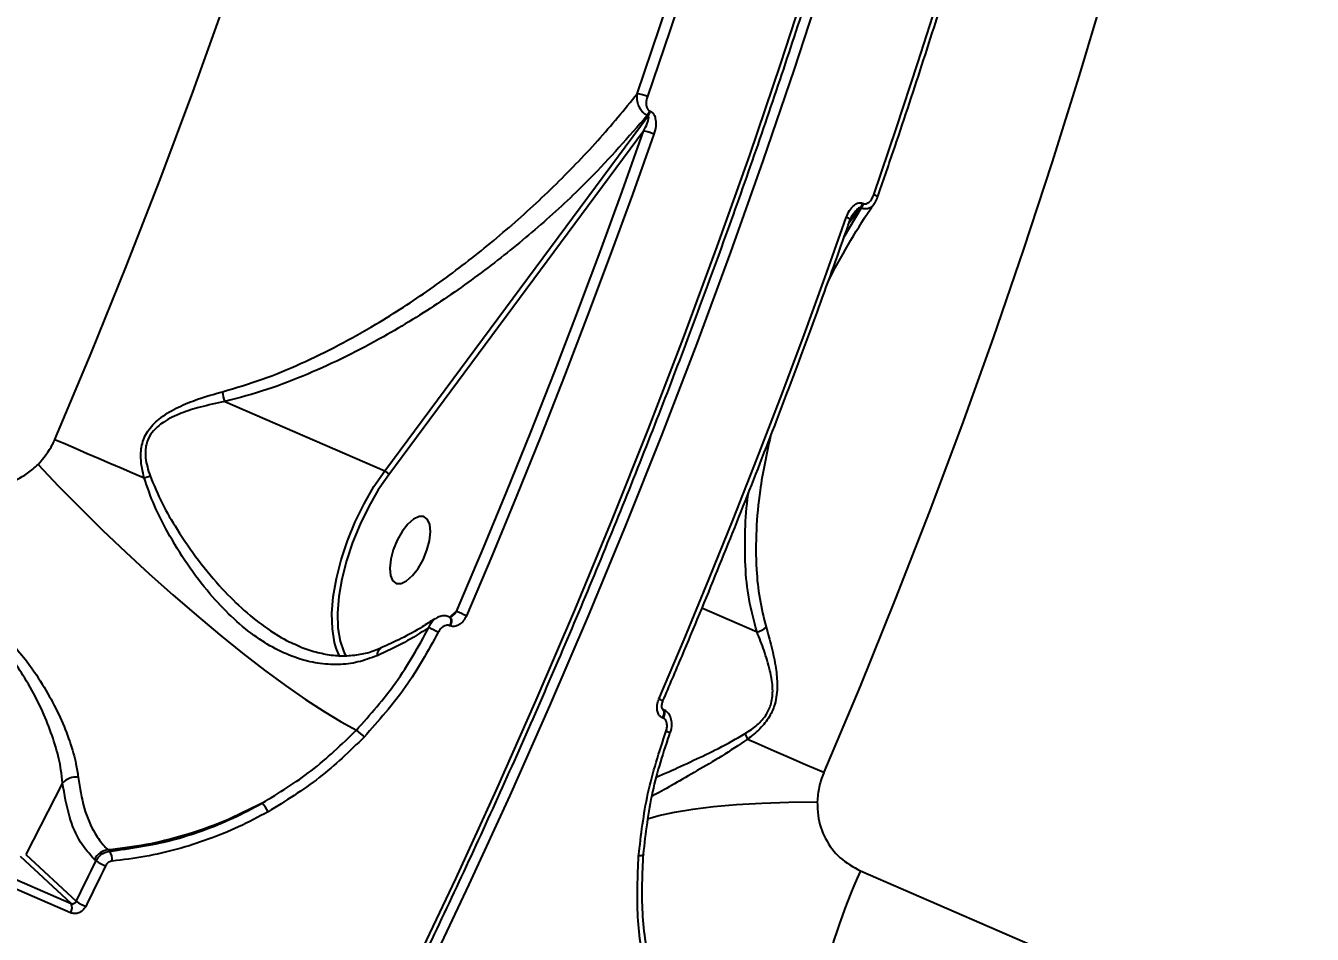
# Model space of a CAD drawing. Header units: millimetres. Extents: x -4153 to 4002, y -5023 to 3197.
# Drawn here: x -260.3 to -100.3, y -1932.8 to -1819.7 of the extents above; entities that cross this region are included whole.
import ezdxf

# ---------------------------------------------------------------- set-up
doc = ezdxf.new("R2010")
doc.units = ezdxf.units.MM
for name, color, linetype in [('DIKOM_ОБЪЕКТ', 7, 'Continuous'), ('DIKOM_РАЗМЕР_ЗОНА', 7, 'Continuous'), ('DIKOM_РАЗМЕР_ОБЪЕКТА', 7, 'Continuous')]:
    doc.layers.add(name, color=color, linetype=linetype)
doc.styles.add('style1', font='arialbd.ttf', dxfattribs={"width": 0.8})
doc.dimstyles.new('1-50', dxfattribs={"dimtxt": 300, "dimasz": 200, "dimexe": 100, "dimexo": 0, "dimgap": 100, "dimtad": 1, "dimtxsty": 'style1', "dimcen": 200, "dimclrd": 7, "dimclre": 7, "dimclrt": 7, "dimadec": 1, "dimazin": 2, "dimtfac": 1, "dimtmove": 0, "dimatfit": 2, "dimfxl": 0, "dimlwd": 25, "dimlwe": 18, "dimarcsym": 0})

# ---------------------------------------------------------------- blocks, each defined once
blk = doc.blocks.new('*D9')
at = {"layer": 'Defpoints', "color": 0, "transparency": 16777216}
for p in [(2370.19, 1747.32), (-2106.31, -2974.61), (1195.51, -2974.61)]:
    blk.add_point(p, dxfattribs=at)
at = {"layer": 'DIKOM_РАЗМЕР_ОБЪЕКТА', "color": 7, "lineweight": 18, "transparency": 16777216}
for p, q in [((2370.19, 1747.32), (-2206.31, 1747.32)), ((1195.51, -2974.61), (-2206.31, -2974.61))]:
    blk.add_line(p, q, dxfattribs=at)
at = {"layer": 'DIKOM_РАЗМЕР_ОБЪЕКТА', "color": 7, "lineweight": 25, "transparency": 16777216}
blk.add_line((-2106.31, 1547.32), (-2106.31, -2774.61), dxfattribs=at)
at = {"layer": 'DIKOM_РАЗМЕР_ОБЪЕКТА', "color": 7, "transparency": 16777216}
for points in [[(-2139.64, 1547.32), (-2072.98, 1547.32), (-2106.31, 1747.32)], [(-2139.64, -2774.61), (-2072.98, -2774.61), (-2106.31, -2974.61)]]:
    blk.add_solid(points, dxfattribs=at)
at = {"layer": 'DIKOM_РАЗМЕР_ОБЪЕКТА', "color": 7, "transparency": 16777216, "insert": (-2359.48, -612.26), "char_height": 300, "attachment_point": 5, "rotation": 90, "style": 'style1'}
blk.add_mtext('{\\fArial|b0|i0|c204|p34;4700}', dxfattribs=at)
blk = doc.blocks.new('*D10')
at = {"layer": 'Defpoints', "color": 0, "transparency": 16777216}
for p in [(4001.69, -909.96), (-3216.31, -1859.46), (4001.69, -4923)]:
    blk.add_point(p, dxfattribs=at)
at = {"layer": 'DIKOM_РАЗМЕР_ЗОНА', "color": 7, "lineweight": 18, "transparency": 16777216}
for p, q in [((4001.69, -909.96), (4001.69, -5023)), ((-3216.31, -1859.46), (-3216.31, -5023))]:
    blk.add_line(p, q, dxfattribs=at)
at = {"layer": 'DIKOM_РАЗМЕР_ЗОНА', "color": 7, "lineweight": 25, "transparency": 16777216}
blk.add_line((-3016.31, -4923), (3801.69, -4923), dxfattribs=at)
at = {"layer": 'DIKOM_РАЗМЕР_ЗОНА', "color": 7, "transparency": 16777216}
for points in [[(-3016.31, -4889.67), (-3016.31, -4956.33), (-3216.31, -4923)], [(3801.69, -4889.67), (3801.69, -4956.33), (4001.69, -4923)]]:
    blk.add_solid(points, dxfattribs=at)
at = {"layer": 'DIKOM_РАЗМЕР_ЗОНА', "color": 7, "transparency": 16777216, "insert": (392.69, -4669.83), "char_height": 300, "attachment_point": 5, "style": 'style1'}
blk.add_mtext('{\\fArial|b0|i0|c204|p34;7200}', dxfattribs=at)
blk = doc.blocks.new('*D11')
at = {"layer": 'Defpoints', "color": 0, "transparency": 16777216}
for p in [(2631.36, 3197.31), (-3702.81, -4429.79), (2071.05, -4429.79)]:
    blk.add_point(p, dxfattribs=at)
at = {"layer": 'DIKOM_РАЗМЕР_ЗОНА', "color": 7, "lineweight": 18, "transparency": 16777216}
for p, q in [((2631.36, 3197.31), (-3802.81, 3197.31)), ((2071.05, -4429.79), (-3802.81, -4429.79))]:
    blk.add_line(p, q, dxfattribs=at)
at = {"layer": 'DIKOM_РАЗМЕР_ЗОНА', "color": 7, "lineweight": 25, "transparency": 16777216}
blk.add_line((-3702.81, 2997.31), (-3702.81, -4229.79), dxfattribs=at)
at = {"layer": 'DIKOM_РАЗМЕР_ЗОНА', "color": 7, "transparency": 16777216}
for points in [[(-3736.14, 2997.31), (-3669.48, 2997.31), (-3702.81, 3197.31)], [(-3736.14, -4229.79), (-3669.48, -4229.79), (-3702.81, -4429.79)]]:
    blk.add_solid(points, dxfattribs=at)
at = {"layer": 'DIKOM_РАЗМЕР_ЗОНА', "color": 7, "transparency": 16777216, "insert": (-3955.98, -616.24), "char_height": 300, "attachment_point": 5, "rotation": 90, "style": 'style1'}
blk.add_mtext('{\\fArial|b0|i0|c204|p34;7600}', dxfattribs=at)
blk = doc.blocks.new('*D12')
at = {"layer": 'Defpoints', "color": 0, "transparency": 16777216}
for p in [(-1688.31, 690.56), (2486.69, 690.56), (-1688.31, -3442.2)]:
    blk.add_point(p, dxfattribs=at)
at = {"layer": 'DIKOM_РАЗМЕР_ОБЪЕКТА', "color": 7, "lineweight": 18, "transparency": 16777216}
for p, q in [((-1688.31, 690.56), (-1688.31, -3542.2)), ((2486.69, 690.56), (2486.69, -3542.2))]:
    blk.add_line(p, q, dxfattribs=at)
at = {"layer": 'DIKOM_РАЗМЕР_ОБЪЕКТА', "color": 7, "lineweight": 25, "transparency": 16777216}
blk.add_line((2286.69, -3442.2), (-1488.31, -3442.2), dxfattribs=at)
at = {"layer": 'DIKOM_РАЗМЕР_ОБЪЕКТА', "color": 7, "transparency": 16777216}
for points in [[(-1488.31, -3408.87), (-1488.31, -3475.54), (-1688.31, -3442.2)], [(2286.69, -3408.87), (2286.69, -3475.54), (2486.69, -3442.2)]]:
    blk.add_solid(points, dxfattribs=at)
at = {"layer": 'DIKOM_РАЗМЕР_ОБЪЕКТА', "color": 7, "transparency": 16777216, "insert": (399.19, -3189.03), "char_height": 300, "attachment_point": 5, "style": 'style1'}
blk.add_mtext('{\\fArial|b0|i0|c204|p34;4175}', dxfattribs=at)

msp = doc.modelspace()

# ---------------------------------------------------------------- linework, layer by layer
at = {"layer": 'DIKOM_ОБЪЕКТ', "color": 7, "linetype": 'Continuous'}
for p, q in [((-182.696, -1830.348), (-182.595, -1830.392)), ((-215.64, -1875.14), (-182.891, -1830.96)), ((-182.891, -1830.96), (-182.991, -1830.916)), ((-183.446, -1832.849), (-215.144, -1875.611)), ((-158.492, -1846.019), (-156.381, -1842.441)), ((-156.481, -1842.397), (-157.875, -1844.277)), ((-156.381, -1842.441), (-156.481, -1842.397)), ((-156.186, -1841.829), (-156.085, -1841.872)), ((-235.541, -1866.521), (-215.64, -1875.14)), ((-206.707, -1892.639), (-204.171, -1886.662)), ((-207.541, -1893.327), (-206.707, -1892.639)), ((-169.33, -1895.196), (-176.196, -1892.222)), ((-207.497, -1893.346), (-207.575, -1893.312)), ((-207.491, -1894.433), (-207.569, -1894.399)), ((-226.524, -1896.812), (-226.331, -1896.894)), ((-220.703, -1897.706), (-220.442, -1898.189)), ((-216.154, -1897.231), (-216.126, -1897.218)), ((-181.009, -1904.817), (-181.087, -1904.784)), ((-181.004, -1905.904), (-181.081, -1905.871)), ((-255.701, -1913.962), (-260.287, -1922.855)), ((-281.039, -1917.523), (-254.629, -1928.96)), ((-254.732, -1930.122), (-281.141, -1918.684)), ((-254.629, -1928.96), (-260.926, -1923.117)), ((-260.287, -1922.855), (-254.008, -1928.682)), ((-250.031, -1922.296), (-249.846, -1922.468)), ((-251.545, -1923.662), (-251.745, -1923.475)), ((-156.482, -1924.904), (132.375, -2050.002))]:
    msp.add_line(p, q, dxfattribs=at)
at = {"layer": 'DIKOM_ОБЪЕКТ', "color": 7, "linetype": 'Continuous', "flags": 128}
for points in [[(-256.662, -1871.218), (-252.149, -1860.479), (-247.783, -1849.692), (-243.57, -1838.866), (-239.513, -1828.011), (-235.616, -1817.138), (-231.883, -1806.257), (-228.316, -1795.377), (-224.919, -1784.509), (-221.696, -1773.664), (-218.65, -1762.85), (-215.783, -1752.079), (-213.097, -1741.36), (-210.596, -1730.703), (-208.282, -1720.118), (-206.157, -1709.615), (-204.223, -1699.204)], [(-102.775, -1700.093), (-103.929, -1710.042), (-105.281, -1720.12), (-106.828, -1730.319), (-108.57, -1740.629), (-110.504, -1751.04), (-112.629, -1761.543), (-114.943, -1772.128), (-117.444, -1782.785), (-120.13, -1793.504), (-122.997, -1804.276), (-126.044, -1815.089), (-129.266, -1825.935), (-132.663, -1836.802), (-136.23, -1847.682), (-139.963, -1858.563), (-143.861, -1869.436), (-147.917, -1880.291), (-152.131, -1891.117), (-156.496, -1901.904), (-161.009, -1912.643)], [(-222.827, -1958.555), (-217.363, -1947.761), (-212.024, -1936.867), (-206.813, -1925.881), (-201.734, -1914.814), (-196.793, -1903.673), (-191.992, -1892.47), (-187.337, -1881.213), (-182.831, -1869.911), (-178.478, -1858.574), (-174.281, -1847.212), (-170.244, -1835.835), (-166.371, -1824.451), (-162.665, -1813.071), (-159.128, -1801.703), (-155.764, -1790.359), (-152.576, -1779.046), (-149.567, -1767.775), (-146.738, -1756.556), (-144.092, -1745.396), (-141.632, -1734.308), (-139.36, -1723.298), (-137.277, -1712.377), (-135.385, -1701.554)], [(-133.734, -1702.268), (-135.626, -1713.092), (-137.709, -1724.013), (-139.981, -1735.022), (-142.442, -1746.111), (-145.087, -1757.27), (-147.916, -1768.49), (-150.926, -1779.761), (-154.114, -1791.073), (-157.477, -1802.418), (-161.014, -1813.785), (-164.72, -1825.166), (-168.594, -1836.55), (-172.63, -1847.927), (-176.827, -1859.289), (-181.18, -1870.626), (-185.687, -1881.927), (-190.342, -1893.185), (-195.142, -1904.388), (-200.084, -1915.529), (-205.162, -1926.596), (-210.373, -1937.582), (-215.713, -1948.476), (-221.176, -1959.27)], [(-184.225, -1828.206), (-181.442, -1820.031), (-178.746, -1811.856), (-176.136, -1803.686), (-173.615, -1795.525), (-171.184, -1787.375), (-168.842, -1779.24), (-166.593, -1771.124), (-164.435, -1763.031)], [(-163.139, -1763.256), (-165.301, -1771.367), (-167.556, -1779.501), (-169.902, -1787.654), (-172.339, -1795.822), (-174.866, -1804.001), (-177.481, -1812.189), (-180.184, -1820.382), (-182.972, -1828.576)], [(-154.813, -1840.771), (-152.024, -1832.577), (-149.322, -1824.384), (-146.707, -1816.196), (-144.18, -1808.017), (-141.743, -1799.849), (-139.397, -1791.696), (-137.142, -1783.562), (-134.98, -1775.451)], [(-182.161, -1833.229), (-184.836, -1840.762), (-187.582, -1848.289), (-190.397, -1855.807), (-193.281, -1863.313), (-196.232, -1870.804), (-199.249, -1878.278), (-202.331, -1885.731), (-205.477, -1893.162)], [(-191.241, -1854.258), (-188.855, -1847.873), (-186.115, -1840.364), (-183.446, -1832.849)], [(-181.543, -1903.527), (-178.397, -1896.097), (-175.315, -1888.643), (-172.298, -1881.169), (-169.347, -1873.678), (-166.463, -1866.172), (-163.648, -1858.655), (-160.902, -1851.128), (-158.227, -1843.595)], [(-204.171, -1886.662), (-203.568, -1885.226), (-200.494, -1877.79), (-197.484, -1870.334), (-194.54, -1862.861), (-191.663, -1855.373), (-191.241, -1854.258)], [(-256.662, -1871.218), (-255.341, -1871.79), (-253.996, -1872.371), (-252.629, -1872.961), (-251.244, -1873.559), (-249.842, -1874.163), (-248.425, -1874.773), (-246.996, -1875.388), (-245.556, -1876.007)], [(-258.747, -1874.333), (-256.197, -1877.022), (-253.514, -1879.752), (-250.724, -1882.498), (-247.855, -1885.232), (-244.935, -1887.927), (-241.993, -1890.556), (-239.058, -1893.094), (-236.16, -1895.515), (-233.325, -1897.796), (-230.583, -1899.914), (-227.961, -1901.848), (-225.485, -1903.579), (-223.178, -1905.09), (-221.064, -1906.365), (-219.164, -1907.394)], [(-221.663, -1897.209), (-221.875, -1896.483), (-222.146, -1894.806), (-222.198, -1892.893), (-222.03, -1890.789), (-221.647, -1888.543), (-221.056, -1886.209), (-220.273, -1883.841), (-219.316, -1881.496), (-218.207, -1879.229), (-216.972, -1877.093), (-215.64, -1875.14)], [(-215.144, -1875.611), (-216.435, -1877.505), (-217.633, -1879.576), (-218.708, -1881.775), (-219.637, -1884.049), (-220.396, -1886.344), (-220.969, -1888.608), (-221.34, -1890.786), (-221.503, -1892.827), (-221.452, -1894.682), (-221.19, -1896.308), (-220.721, -1897.666), (-220.703, -1897.706)], [(-212.188, -1888.171), (-211.488, -1887.273), (-210.869, -1886.188), (-210.379, -1885.006), (-210.059, -1883.82), (-209.935, -1882.729), (-210.017, -1881.819), (-210.298, -1881.165), (-210.756, -1880.82), (-211.352, -1880.812), (-212.04, -1881.141), (-212.763, -1881.78), (-213.463, -1882.679), (-214.082, -1883.763), (-214.572, -1884.946), (-214.891, -1886.132), (-215.015, -1887.223), (-214.934, -1888.133), (-214.652, -1888.786), (-214.195, -1889.132), (-213.598, -1889.14), (-212.911, -1888.811), (-212.188, -1888.171)], [(-207.575, -1893.312), (-207.521, -1893.347), (-207.444, -1893.468), (-207.409, -1893.65), (-207.419, -1893.879), (-207.474, -1894.135), (-207.569, -1894.399)], [(-207.496, -1893.346), (-207.443, -1893.381), (-207.366, -1893.502), (-207.331, -1893.683), (-207.342, -1893.912), (-207.396, -1894.169), (-207.491, -1894.433)], [(-221.183, -1898.289), (-221.392, -1897.884), (-221.663, -1897.209)], [(-181.083, -1904.785), (-181.033, -1904.818), (-180.956, -1904.939), (-180.921, -1905.121), (-180.932, -1905.35), (-180.987, -1905.606), (-181.081, -1905.871)], [(-181.009, -1904.817), (-180.955, -1904.852), (-180.878, -1904.973), (-180.844, -1905.155), (-180.854, -1905.383), (-180.909, -1905.64), (-181.004, -1905.904)], [(-170.499, -1908.513), (-169.435, -1908.978), (-168.333, -1909.459), (-167.195, -1909.956), (-166.02, -1910.468), (-164.813, -1910.993), (-163.574, -1911.531), (-162.305, -1912.082), (-161.009, -1912.643)], [(-182.949, -1918.425), (-181.534, -1918.006), (-179.595, -1917.579), (-177.323, -1917.208), (-174.739, -1916.897), (-171.869, -1916.649), (-168.742, -1916.466), (-165.388, -1916.349), (-161.841, -1916.301)], [(-183.5, -1922.839), (-183.456, -1922.878), (-183.447, -1922.914), (-183.473, -1922.948), (-183.533, -1922.977), (-183.625, -1923.002), (-183.746, -1923.02), (-183.891, -1923.031), (-184.056, -1923.035)], [(-254.008, -1928.682), (-253.699, -1928.056), (-253.39, -1927.429), (-253.081, -1926.802), (-252.773, -1926.174), (-252.465, -1925.547), (-252.158, -1924.919), (-251.851, -1924.29), (-251.545, -1923.662)], [(-250.36, -1924.285), (-250.668, -1924.915), (-250.975, -1925.545), (-251.283, -1926.174), (-251.592, -1926.804), (-251.901, -1927.433), (-252.21, -1928.061), (-252.52, -1928.689), (-252.83, -1929.317)]]:
    msp.add_lwpolyline(points, dxfattribs=at)
at = {"layer": 'DIKOM_ОБЪЕКТ', "color": 7, "linetype": 'Continuous'}
for centre, radius, start, end in [((-184.942, -1832.947), 4.795, 65.74655, 81.4), ((-184.733, -1829.65), 2.154, 323.97883, 341.07836), ((-184.633, -1829.693), 2.154, 323.97883, 341.07836), ((-184.15, -1837.594), 4.796, 65.49765, 81.56455), ((-155.008, -1841.599), 0.85, 37.27049, 76.74757), ((-158.244, -1841.12), 2.177, 324.07106, 340.98613), ((-158.144, -1841.163), 2.177, 324.07106, 340.98613), ((-158.415, -1844.424), 0.85, 37.77068, 77.18828), ((-280.438, -1875.929), 45.872, 11.83456, 13.41509), ((-215.979, -1875.993), 0.918, 24.58554, 68.35062), ((-251.903, -1855.871), 21.113, 287.49553, 289.58734), ((-238.917, -1970.156), 83.943, 66.52382, 67.43602), ((-220.318, -1916.731), 24.317, 62.20603, 65.27389), ((-170.158, -1892.388), 2.927, 286.43153, 311.85891), ((-215.659, -1898.018), 0.93, 122.2037, 187.10395), ((-187.152, -1916.855), 14.461, 64.94686, 67.17744), ((-222.272, -1911.905), 5.478, 41.80124, 55.42746), ((-179.131, -1903.659), 4.119, 248.6116, 256.46366), ((-173.82, -1909.54), 3.476, 17.18949, 29.62684), ((-253.941, -1915.695), 2.47, 85.96774, 135.42289), ((-232.971, -1918.686), 3.043, 21.98261, 46.49984), ((-249.808, -1924.457), 2.172, 95.89616, 153.13373), ((-251.335, -1923.521), 1.824, 355.03064, 35.26567), ((-247.444, -1917.306), 7.564, 237.16838, 247.31834), ((-77.281, -1960.049), 86.648, 156.07043, 166.75004), ((-255.697, -1929.451), 1.175, 325.19553, 24.69349), ((-250.235, -1923.096), 6.74, 235.96493, 247.36306)]:
    msp.add_arc(centre, radius, start, end, dxfattribs=at)
for points, knots in [([(-222.274, -1958.703), (-221.362, -1956.92), (-218.715, -1951.75), (-214.418, -1943.119), (-209.422, -1932.79), (-204.543, -1922.381), (-199.785, -1911.901), (-195.149, -1901.36), (-190.641, -1890.763), (-186.263, -1880.12), (-182.018, -1869.438), (-177.911, -1858.726), (-173.943, -1847.99), (-170.119, -1837.241), (-166.44, -1826.484), (-162.909, -1815.73), (-159.53, -1804.985), (-156.304, -1794.258), (-153.235, -1783.556), (-150.324, -1772.889), (-147.575, -1762.263), (-144.987, -1751.687), (-142.565, -1741.169), (-140.308, -1730.716), (-138.221, -1720.337), (-136.303, -1710.039), (-134.556, -1699.83), (-132.982, -1689.717), (-131.582, -1679.709), (-130.357, -1669.813), (-129.307, -1660.035), (-128.435, -1650.384), (-127.739, -1640.867), (-127.222, -1631.49), (-126.883, -1622.261), (-126.723, -1613.187), (-126.741, -1604.274), (-126.938, -1595.53), (-127.315, -1586.96), (-127.869, -1578.571), (-128.602, -1570.37), (-129.513, -1562.362), (-130.601, -1554.554), (-131.866, -1546.951), (-133.305, -1539.56), (-134.92, -1532.385), (-136.708, -1525.432), (-138.669, -1518.707), (-140.8, -1512.215), (-143.101, -1505.96), (-145.569, -1499.948), (-148.204, -1494.183), (-151.002, -1488.67), (-153.962, -1483.413), (-157.082, -1478.416), (-160.358, -1473.681), (-163.794, -1469.226), (-166.881, -1465.562), (-168.883, -1463.496), (-169.633, -1462.722)], [0, 0, 0, 0, 0.0093744, 0.0271862, 0.0449982, 0.0628104, 0.0806222, 0.0984341, 0.1162458, 0.1340577, 0.1518698, 0.1696817, 0.1874938, 0.205306, 0.2231183, 0.2409306, 0.2587432, 0.2765559, 0.2943692, 0.3121824, 0.3299962, 0.3478101, 0.3656243, 0.383439, 0.4012544, 0.4190699, 0.4368858, 0.4547027, 0.4725198, 0.4903376, 0.5081558, 0.5259752, 0.5437951, 0.5616154, 0.5794369, 0.5972592, 0.6150823, 0.6329064, 0.6507313, 0.668557, 0.6863836, 0.7042112, 0.7220398, 0.7398689, 0.7576988, 0.7755289, 0.7933595, 0.8111901, 0.8290198, 0.8468486, 0.8646756, 0.8825008, 0.9003223, 0.9181399, 0.9359524, 0.9537585, 0.9715573, 0.9893478, 1, 1, 1, 1]), ([(-154.331, -1841.084), (-153.683, -1839.197), (-151.804, -1833.725), (-148.807, -1824.668), (-145.392, -1813.92), (-142.13, -1803.188), (-139.026, -1792.48), (-136.505, -1783.367), (-135.047, -1777.833), (-134.523, -1775.846)], [0, 0, 0, 0, 0.0864652, 0.2507511, 0.4150417, 0.5793365, 0.743631, 0.9079307, 1, 1, 1, 1]), ([(-235.818, -1865.286), (-234.164, -1864.799), (-230.855, -1863.825), (-226.028, -1861.818), (-221.303, -1859.518), (-215.885, -1856.462), (-209.931, -1852.587), (-203.534, -1847.761), (-197.47, -1842.555), (-192.721, -1837.91), (-188.264, -1833.144), (-185.831, -1830.169), (-184.225, -1828.206)], [0, 0, 0, 0, 0.0776046, 0.1552642, 0.2354692, 0.3156982, 0.4385181, 0.5613742, 0.6872828, 0.8132001, 0.8767632, 1, 1, 1, 1]), ([(-182.991, -1830.916), (-183.09, -1830.862), (-183.309, -1830.743), (-183.636, -1830.43), (-183.945, -1829.975), (-184.198, -1829.322), (-184.277, -1828.704), (-184.237, -1828.321), (-184.225, -1828.206)], [0, 0, 0, 0, 0.1137169, 0.2493546, 0.4227299, 0.6134766, 0.8848178, 1, 1, 1, 1]), ([(-182.972, -1828.576), (-183.045, -1828.85), (-183.15, -1829.25), (-183.103, -1829.773), (-183, -1830.066), (-182.856, -1830.259), (-182.745, -1830.321), (-182.696, -1830.348)], [0, 0, 0, 0, 0.4299975, 0.6256975, 0.7880858, 0.9052734, 1, 1, 1, 1]), ([(-182.595, -1830.392), (-182.517, -1830.436), (-182.343, -1830.534), (-182.118, -1830.843), (-181.95, -1831.322), (-181.887, -1832.108), (-182.005, -1832.77), (-182.145, -1833.184), (-182.161, -1833.229)], [0, 0, 0, 0, 0.093371, 0.2087126, 0.3720693, 0.5793296, 0.9536802, 1, 1, 1, 1]), ([(-182.991, -1830.916), (-185.316, -1833.579), (-189.327, -1838.171), (-195.804, -1844.22), (-201.978, -1849.34), (-208.617, -1854.138), (-214.83, -1857.979), (-220.394, -1860.938), (-225.233, -1863.155), (-230.269, -1865.112), (-233.784, -1866.051), (-235.541, -1866.521)], [0, 0, 0, 0, 0.1721621, 0.2969448, 0.4217194, 0.549574, 0.6773925, 0.756947, 0.8364838, 0.9182731, 1, 1, 1, 1]), ([(-183.446, -1832.849), (-183.284, -1832.542), (-183.048, -1832.097), (-182.857, -1831.53), (-182.798, -1831.228), (-182.81, -1831.058), (-182.851, -1830.984), (-182.878, -1830.968), (-182.891, -1830.96)], [0, 0, 0, 0, 0.4959179, 0.719828, 0.8702563, 0.9510287, 0.9759122, 1, 1, 1, 1]), ([(-156.085, -1841.872), (-156.017, -1841.892), (-155.879, -1841.931), (-155.635, -1841.872), (-155.34, -1841.681), (-155.032, -1841.304), (-154.888, -1840.954), (-154.813, -1840.771)], [0, 0, 0, 0, 0.1205662, 0.2406501, 0.4167768, 0.694974, 1, 1, 1, 1]), ([(-154.741, -1841.886), (-154.706, -1841.842), (-154.519, -1841.607), (-154.421, -1841.315), (-154.341, -1841.079)], [0, 0, 0, 0, 0.18835472, 1, 1, 1, 1]), ([(-160.548, -1851.753), (-160.526, -1851.706), (-159.768, -1850.099), (-157.996, -1847.028), (-156.088, -1843.782), (-154.916, -1842.112), (-154.761, -1841.891)], [0, 0, 0, 0, 0.0139275, 0.4754485, 0.9305251, 1, 1, 1, 1]), ([(-158.227, -1843.595), (-158.104, -1843.303), (-157.868, -1842.741), (-157.367, -1842.137), (-156.892, -1841.834), (-156.506, -1841.739), (-156.292, -1841.799), (-156.186, -1841.829)], [0, 0, 0, 0, 0.3047195, 0.5876098, 0.7664915, 0.8828426, 1, 1, 1, 1]), ([(-157.722, -1843.91), (-157.701, -1843.83), (-157.624, -1843.529), (-157.451, -1843.289), (-157.324, -1843.114)], [0, 0, 0, 0, 0.2683524, 1, 1, 1, 1]), ([(-156.481, -1842.397), (-156.496, -1842.393), (-156.531, -1842.383), (-156.606, -1842.399), (-156.769, -1842.482), (-157.056, -1842.741), (-157.233, -1843.025), (-157.346, -1843.205)], [0, 0, 0, 0, 0.0413662, 0.0922137, 0.1844838, 0.481263, 1, 1, 1, 1]), ([(-154.752, -1841.898), (-154.877, -1842.059), (-155.103, -1842.352), (-155.559, -1842.53), (-155.983, -1842.564), (-156.246, -1842.482), (-156.381, -1842.441)], [0, 0, 0, 0, 0.326839, 0.5933102, 0.7911976, 1, 1, 1, 1]), ([(-181.029, -1903.755), (-180.237, -1901.897), (-177.94, -1896.508), (-174.238, -1887.55), (-169.969, -1876.875), (-165.837, -1866.167), (-161.914, -1855.624), (-159.25, -1848.198), (-157.901, -1844.352), (-157.743, -1843.903)], [0, 0, 0, 0, 0.0939952, 0.2725882, 0.4511844, 0.6297832, 0.8083807, 0.977583, 1, 1, 1, 1]), ([(-245.556, -1876.007), (-245.744, -1875.195), (-246.072, -1873.781), (-245.892, -1871.677), (-245.03, -1869.874), (-243.41, -1868.356), (-241.307, -1867.15), (-238.716, -1866.113), (-236.853, -1865.581), (-235.818, -1865.286)], [0, 0, 0, 0, 0.149115, 0.2596162, 0.3716526, 0.4987613, 0.6525334, 0.8069862, 1, 1, 1, 1]), ([(-235.541, -1866.521), (-236.568, -1866.736), (-238.399, -1867.118), (-240.957, -1867.913), (-243.016, -1868.888), (-244.507, -1870.109), (-245.101, -1871.186), (-245.411, -1872.257), (-245.462, -1873.748), (-245.06, -1875.02), (-244.825, -1875.762)], [0, 0, 0, 0, 0.2010484, 0.3583932, 0.5149434, 0.6384977, 0.7217737, 0.7449518, 0.8512628, 1, 1, 1, 1]), ([(-258.747, -1874.333), (-258.083, -1873.539), (-257.349, -1872.663), (-256.799, -1871.529), (-256.709, -1871.324), (-256.662, -1871.218)], [0, 0, 0, 0, 0.82179071, 0.90786278, 1, 1, 1, 1]), ([(-167.663, -1870.835), (-168.147, -1873.082), (-168.983, -1876.966), (-169.493, -1882.504), (-169.488, -1886.993), (-169.087, -1891.039), (-168.5, -1893.389), (-168.205, -1894.568)], [0, 0, 0, 0, 0.2805222, 0.4849981, 0.6907754, 0.8447907, 1, 1, 1, 1]), ([(-268.723, -1876.294), (-267.765, -1876.603), (-265.867, -1877.214), (-262.816, -1876.867), (-260.38, -1875.802), (-259.177, -1874.72), (-258.747, -1874.333)], [0, 0, 0, 0, 0.28856791, 0.57162072, 0.84702401, 1, 1, 1, 1]), ([(-216.581, -1898.133), (-217.371, -1898.426), (-218.953, -1899.013), (-221.444, -1899.302), (-223.97, -1899.143), (-226.601, -1898.494), (-229.257, -1897.335), (-232.028, -1895.593), (-234.763, -1893.3), (-237.556, -1890.33), (-240.234, -1886.808), (-242.504, -1883.074), (-244.362, -1879.482), (-245.158, -1877.165), (-245.556, -1876.007)], [0, 0, 0, 0, 0.0676077, 0.1352434, 0.2056851, 0.2761673, 0.3555595, 0.4349952, 0.5267486, 0.6185508, 0.725881, 0.833248, 0.9166774, 1, 1, 1, 1]), ([(-244.825, -1875.762), (-244.351, -1876.905), (-243.403, -1879.194), (-241.325, -1882.687), (-238.863, -1886.306), (-236.039, -1889.695), (-233.139, -1892.571), (-230.337, -1894.754), (-228.115, -1896.175), (-226.857, -1896.679), (-226.524, -1896.812)], [0, 0, 0, 0, 0.1264467, 0.2530793, 0.4127257, 0.5723061, 0.7076026, 0.8428146, 0.9584504, 1, 1, 1, 1]), ([(-169.33, -1895.196), (-169.696, -1893.845), (-170.428, -1891.142), (-170.85, -1886.882), (-170.826, -1882.529), (-170.666, -1879.468), (-170.376, -1877.887), (-170.357, -1877.783)], [0, 0, 0, 0, 0.2414054, 0.4829741, 0.7326862, 0.982456, 1, 1, 1, 1]), ([(-273.865, -1891.58), (-273.257, -1891.524), (-272.041, -1891.413), (-270.121, -1891.603), (-268.191, -1892.14), (-265.815, -1893.259), (-263.44, -1895.088), (-261.21, -1897.456), (-259.287, -1899.966), (-257.506, -1902.789), (-255.943, -1905.842), (-254.758, -1908.814), (-254.049, -1911.291), (-253.845, -1912.696), (-253.768, -1913.231)], [0, 0, 0, 0, 0.0610564, 0.1220437, 0.1836224, 0.2451876, 0.3548575, 0.4369243, 0.5191013, 0.6228227, 0.7265993, 0.8310914, 0.9355794, 1, 1, 1, 1]), ([(-255.701, -1913.962), (-255.757, -1913.424), (-255.905, -1912.013), (-256.492, -1909.537), (-257.509, -1906.577), (-258.874, -1903.543), (-260.447, -1900.748), (-262.163, -1898.263), (-264.16, -1895.941), (-266.288, -1894.179), (-268.397, -1893.149), (-269.593, -1892.806), (-270.829, -1892.595), (-272.111, -1892.513), (-273.249, -1892.679), (-273.819, -1892.762)], [0, 0, 0, 0, 0.0653924, 0.1716653, 0.2779464, 0.3832133, 0.4884154, 0.5706785, 0.6528035, 0.7604341, 0.8161616, 0.8718866, 0.8800457, 0.9399721, 1, 1, 1, 1]), ([(-207.228, -1893.188), (-207.156, -1893.128), (-206.956, -1892.962), (-206.804, -1892.765), (-206.707, -1892.639)], [0, 0, 0, 0, 0.3602453, 1, 1, 1, 1]), ([(-209.446, -1893.524), (-209.95, -1893.867), (-211.227, -1894.736), (-213.467, -1895.973), (-215.292, -1896.797), (-216.167, -1897.193)], [0, 0, 0, 0, 0.2532783, 0.6420325, 1, 1, 1, 1]), ([(-210.147, -1894.643), (-210.053, -1894.407), (-209.881, -1893.973), (-209.547, -1893.708), (-209.395, -1893.586)], [0, 0, 0, 0, 0.5434359, 1, 1, 1, 1]), ([(-207.582, -1893.332), (-207.732, -1893.272), (-208.061, -1893.142), (-208.62, -1893.197), (-209.079, -1893.341), (-209.3, -1893.518), (-209.365, -1893.57)], [0, 0, 0, 0, 0.2523852, 0.5556977, 0.8701373, 1, 1, 1, 1]), ([(-207.569, -1894.399), (-207.622, -1894.381), (-207.76, -1894.334), (-208.028, -1894.353), (-208.369, -1894.495), (-208.72, -1894.787), (-208.892, -1895.074), (-208.979, -1895.219)], [0, 0, 0, 0, 0.1010129, 0.2613538, 0.4606985, 0.7265364, 1, 1, 1, 1]), ([(-207.228, -1893.188), (-207.254, -1893.212), (-207.318, -1893.272), (-207.418, -1893.32), (-207.489, -1893.341), (-207.52, -1893.341), (-207.505, -1893.342), (-207.501, -1893.344), (-207.499, -1893.345)], [0, 0, 0, 0, 0.16488673, 0.40684765, 0.58843969, 0.74321863, 0.91836806, 1, 1, 1, 1]), ([(-205.477, -1893.162), (-205.595, -1893.388), (-205.818, -1893.817), (-206.304, -1894.262), (-206.777, -1894.487), (-207.179, -1894.534), (-207.397, -1894.464), (-207.491, -1894.433)], [0, 0, 0, 0, 0.2791856, 0.5293918, 0.7215975, 0.8794165, 1, 1, 1, 1]), ([(-219.164, -1907.394), (-217.449, -1905.469), (-213.976, -1901.569), (-211.434, -1896.971), (-210.147, -1894.643)], [0, 0, 0, 0, 0.4938046, 1, 1, 1, 1]), ([(-208.979, -1895.219), (-210.26, -1897.541), (-212.852, -1902.243), (-216.395, -1906.233), (-218.189, -1908.253)], [0, 0, 0, 0, 0.4938789, 1, 1, 1, 1]), ([(-210.147, -1894.643), (-211.134, -1895.272), (-213.119, -1896.537), (-215.423, -1897.599), (-216.581, -1898.133)], [0, 0, 0, 0, 0.4974106, 1, 1, 1, 1]), ([(-170.798, -1907.821), (-170.289, -1907.486), (-169.329, -1906.853), (-168.152, -1905.565), (-167.451, -1903.961), (-167.363, -1902.75), (-167.433, -1901.373), (-167.742, -1899.711), (-168.439, -1897.449), (-169.033, -1895.947), (-169.33, -1895.196)], [0, 0, 0, 0, 0.1297962, 0.2451363, 0.3384643, 0.4557922, 0.4772375, 0.6177212, 0.8086984, 1, 1, 1, 1]), ([(-168.205, -1894.568), (-167.972, -1895.376), (-167.506, -1896.992), (-166.991, -1899.437), (-166.748, -1901.832), (-166.962, -1903.949), (-167.781, -1905.831), (-168.988, -1907.322), (-169.981, -1908.105), (-170.499, -1908.513)], [0, 0, 0, 0, 0.1847801, 0.3692508, 0.5090788, 0.652211, 0.7508649, 0.8702099, 1, 1, 1, 1]), ([(-216.136, -1897.185), (-216.411, -1897.31), (-217.255, -1897.696), (-218.743, -1898.041), (-220.588, -1898.23), (-222.511, -1898.109), (-224.476, -1897.661), (-225.825, -1897.229), (-226.499, -1896.878), (-226.523, -1896.866)], [0, 0, 0, 0, 0.0820749, 0.2522655, 0.4294623, 0.6124004, 0.8003131, 0.9929632, 1, 1, 1, 1]), ([(-181.081, -1905.871), (-181.168, -1905.823), (-181.369, -1905.712), (-181.61, -1905.386), (-181.772, -1904.887), (-181.782, -1904.227), (-181.626, -1903.769), (-181.543, -1903.527)], [0, 0, 0, 0, 0.12062551, 0.27832328, 0.4705888, 0.72076646, 1, 1, 1, 1]), ([(-181.075, -1904.79), (-181.077, -1904.788), (-181.081, -1904.784), (-181.109, -1904.742), (-181.145, -1904.646), (-181.174, -1904.477), (-181.166, -1904.204), (-181.112, -1903.944), (-181.039, -1903.79), (-181.024, -1903.758)], [0, 0, 0, 0, 0.0680422, 0.1447785, 0.2540734, 0.3851497, 0.5999749, 0.9167193, 1, 1, 1, 1]), ([(-180.108, -1907.659), (-180.075, -1907.576), (-179.924, -1907.196), (-179.883, -1906.52), (-180.058, -1905.745), (-180.436, -1905.194), (-180.78, -1904.883), (-180.995, -1904.83), (-181.014, -1904.826)], [0, 0, 0, 0, 0.08140388, 0.3695925, 0.59763356, 0.79639801, 0.98268521, 1, 1, 1, 1]), ([(-180.633, -1907.495), (-180.587, -1907.332), (-180.497, -1907.01), (-180.525, -1906.554), (-180.655, -1906.207), (-180.825, -1906), (-180.954, -1905.931), (-181.004, -1905.904)], [0, 0, 0, 0, 0.2734395, 0.5392651, 0.7386123, 0.8989178, 1, 1, 1, 1]), ([(-230.876, -1916.479), (-228.795, -1915.206), (-224.583, -1912.631), (-220.984, -1909.153), (-219.164, -1907.394)], [0, 0, 0, 0, 0.49415776, 1, 1, 1, 1]), ([(-218.189, -1908.253), (-220.003, -1910.012), (-223.674, -1913.572), (-227.974, -1916.212), (-230.149, -1917.547)], [0, 0, 0, 0, 0.4941722, 1, 1, 1, 1]), ([(-184.056, -1923.035), (-183.755, -1920.438), (-183.145, -1915.18), (-181.478, -1910.077), (-180.633, -1907.495)], [0, 0, 0, 0, 0.4938373, 1, 1, 1, 1]), ([(-180.159, -1907.63), (-180.966, -1910.095), (-182.6, -1915.087), (-183.198, -1920.234), (-183.5, -1922.839)], [0, 0, 0, 0, 0.4938427, 1, 1, 1, 1]), ([(-170.499, -1908.513), (-171.587, -1909.239), (-173.79, -1910.709), (-176.905, -1912.51), (-179.695, -1914.126), (-181.555, -1915.192), (-182.277, -1915.545), (-182.409, -1915.61)], [0, 0, 0, 0, 0.2232015, 0.4519586, 0.6950534, 0.944176, 1, 1, 1, 1]), ([(-181.786, -1913.208), (-181.287, -1912.999), (-179.973, -1912.449), (-177.369, -1911.208), (-174.17, -1909.743), (-171.921, -1908.462), (-170.798, -1907.821)], [0, 0, 0, 0, 0.1785367, 0.4701614, 0.7353189, 1, 1, 1, 1]), ([(-253.768, -1913.231), (-253.554, -1914.562), (-253.121, -1917.261), (-251.904, -1920.003), (-250.787, -1921.556), (-250.19, -1922.14), (-250.031, -1922.296)], [0, 0, 0, 0, 0.3414985, 0.6929973, 0.9180178, 1, 1, 1, 1]), ([(-161.009, -1912.643), (-161.032, -1912.697), (-161.283, -1913.296), (-161.68, -1914.507), (-161.787, -1915.696), (-161.841, -1916.301)], [0, 0, 0, 0, 0.04680745, 0.51428835, 1, 1, 1, 1]), ([(-251.745, -1923.475), (-252.344, -1922.806), (-253.608, -1921.393), (-254.985, -1918.216), (-255.46, -1915.393), (-255.701, -1913.962)], [0, 0, 0, 0, 0.3069764, 0.6484705, 1, 1, 1, 1]), ([(-230.876, -1916.479), (-232.466, -1917.274), (-235.666, -1918.874), (-240.528, -1920.546), (-245.337, -1921.743), (-248.461, -1922.111), (-250.031, -1922.296)], [0, 0, 0, 0, 0.2598564, 0.5228376, 0.7602302, 1, 1, 1, 1]), ([(-249.846, -1922.468), (-247.267, -1922.106), (-243.36, -1921.559), (-238.246, -1919.912), (-234.467, -1918.391), (-232.062, -1917.11), (-230.876, -1916.479)], [0, 0, 0, 0, 0.39517472, 0.59867133, 0.80217012, 1, 1, 1, 1]), ([(-161.841, -1916.301), (-161.829, -1916.879), (-161.797, -1918.496), (-160.921, -1920.995), (-159.103, -1923.451), (-157.361, -1924.416), (-156.482, -1924.904)], [0, 0, 0, 0, 0.1529725, 0.4283807, 0.7114379, 1, 1, 1, 1]), ([(-230.149, -1917.547), (-231.36, -1918.192), (-233.781, -1919.483), (-237.564, -1921.022), (-241.46, -1922.264), (-245.456, -1923.193), (-248.164, -1923.517), (-249.518, -1923.679)], [0, 0, 0, 0, 0.1978398, 0.3954973, 0.5931698, 0.796581, 1, 1, 1, 1]), ([(-251.545, -1923.662), (-251.517, -1923.609), (-251.384, -1923.36), (-251.048, -1922.966), (-250.48, -1922.587), (-250.057, -1922.508), (-249.846, -1922.468)], [0, 0, 0, 0, 0.081822, 0.3880257, 0.694049, 1, 1, 1, 1]), ([(-183.204, -1937.878), (-183.603, -1935.482), (-184.409, -1930.634), (-184.175, -1925.588), (-184.056, -1923.035)], [0, 0, 0, 0, 0.49417376, 1, 1, 1, 1]), ([(-183.5, -1922.839), (-183.613, -1925.28), (-183.842, -1930.218), (-183.051, -1934.964), (-182.651, -1937.364)], [0, 0, 0, 0, 0.49414796, 1, 1, 1, 1]), ([(-249.518, -1923.679), (-249.623, -1923.699), (-249.834, -1923.74), (-250.115, -1923.933), (-250.281, -1924.132), (-250.347, -1924.258), (-250.36, -1924.285)], [0, 0, 0, 0, 0.3056719, 0.6115902, 0.9180158, 1, 1, 1, 1]), ([(-252.83, -1929.317), (-252.885, -1929.414), (-253.023, -1929.657), (-253.358, -1929.969), (-253.807, -1930.188), (-254.292, -1930.258), (-254.585, -1930.167), (-254.732, -1930.122)], [0, 0, 0, 0, 0.1418147, 0.3567313, 0.5712754, 0.7857249, 1, 1, 1, 1]), ([(-254.629, -1928.96), (-254.58, -1928.976), (-254.483, -1929.006), (-254.323, -1928.98), (-254.177, -1928.905), (-254.069, -1928.798), (-254.025, -1928.715), (-254.008, -1928.682)], [0, 0, 0, 0, 0.2140174, 0.4280157, 0.6427068, 0.8577894, 1, 1, 1, 1])]:
    msp.add_open_spline(points, degree=3, knots=knots, dxfattribs=at)

# ---------------------------------------------------------------- dimensions: what is measured, and where the dimension line sits
at = {"layer": 'DIKOM_РАЗМЕР_ЗОНА'}
dim = msp.add_linear_dim(base=(-3702.81, -4429.789), p1=(2631.356, 3197.305), p2=(2071.052, -4429.789), angle=90, text='{\\fArial|b0|i0|c204|p34;7600}', dimstyle='1-50', dxfattribs=at)
dim.commit()
dim.dimension.update_dxf_attribs({"geometry": '*D11', "text_midpoint": (-3702.81, -616.242), "dimtype": 160})
dim = msp.add_linear_dim(base=(4001.69, -4923), p1=(-3216.31, -1859.463), p2=(4001.69, -909.963), text='{\\fArial|b0|i0|c204|p34;7200}', dimstyle='1-50', dxfattribs=at)
dim.commit()
dim.dimension.update_dxf_attribs({"geometry": '*D10', "text_midpoint": (392.69, -4923), "dimtype": 160})
at = {"layer": 'DIKOM_РАЗМЕР_ОБЪЕКТА'}
dim = msp.add_linear_dim(base=(-2106.31, -2974.611), p1=(2370.191, 1747.316), p2=(1195.51, -2974.611), angle=90, text='{\\fArial|b0|i0|c204|p34;4700}', dimstyle='1-50', dxfattribs=at)
dim.commit()
dim.dimension.update_dxf_attribs({"geometry": '*D9', "text_midpoint": (-2106.31, -612.262), "dimtype": 160})
dim = msp.add_linear_dim(base=(-1688.31, -3442.202), p1=(2486.69, 690.555), p2=(-1688.31, 690.555), text='{\\fArial|b0|i0|c204|p34;<>}', dimstyle='1-50', dxfattribs=at)
dim.commit()
dim.dimension.update_dxf_attribs({"geometry": '*D12', "text_midpoint": (399.19, -3442.202), "dimtype": 160})

doc.saveas('drawing.dxf')
